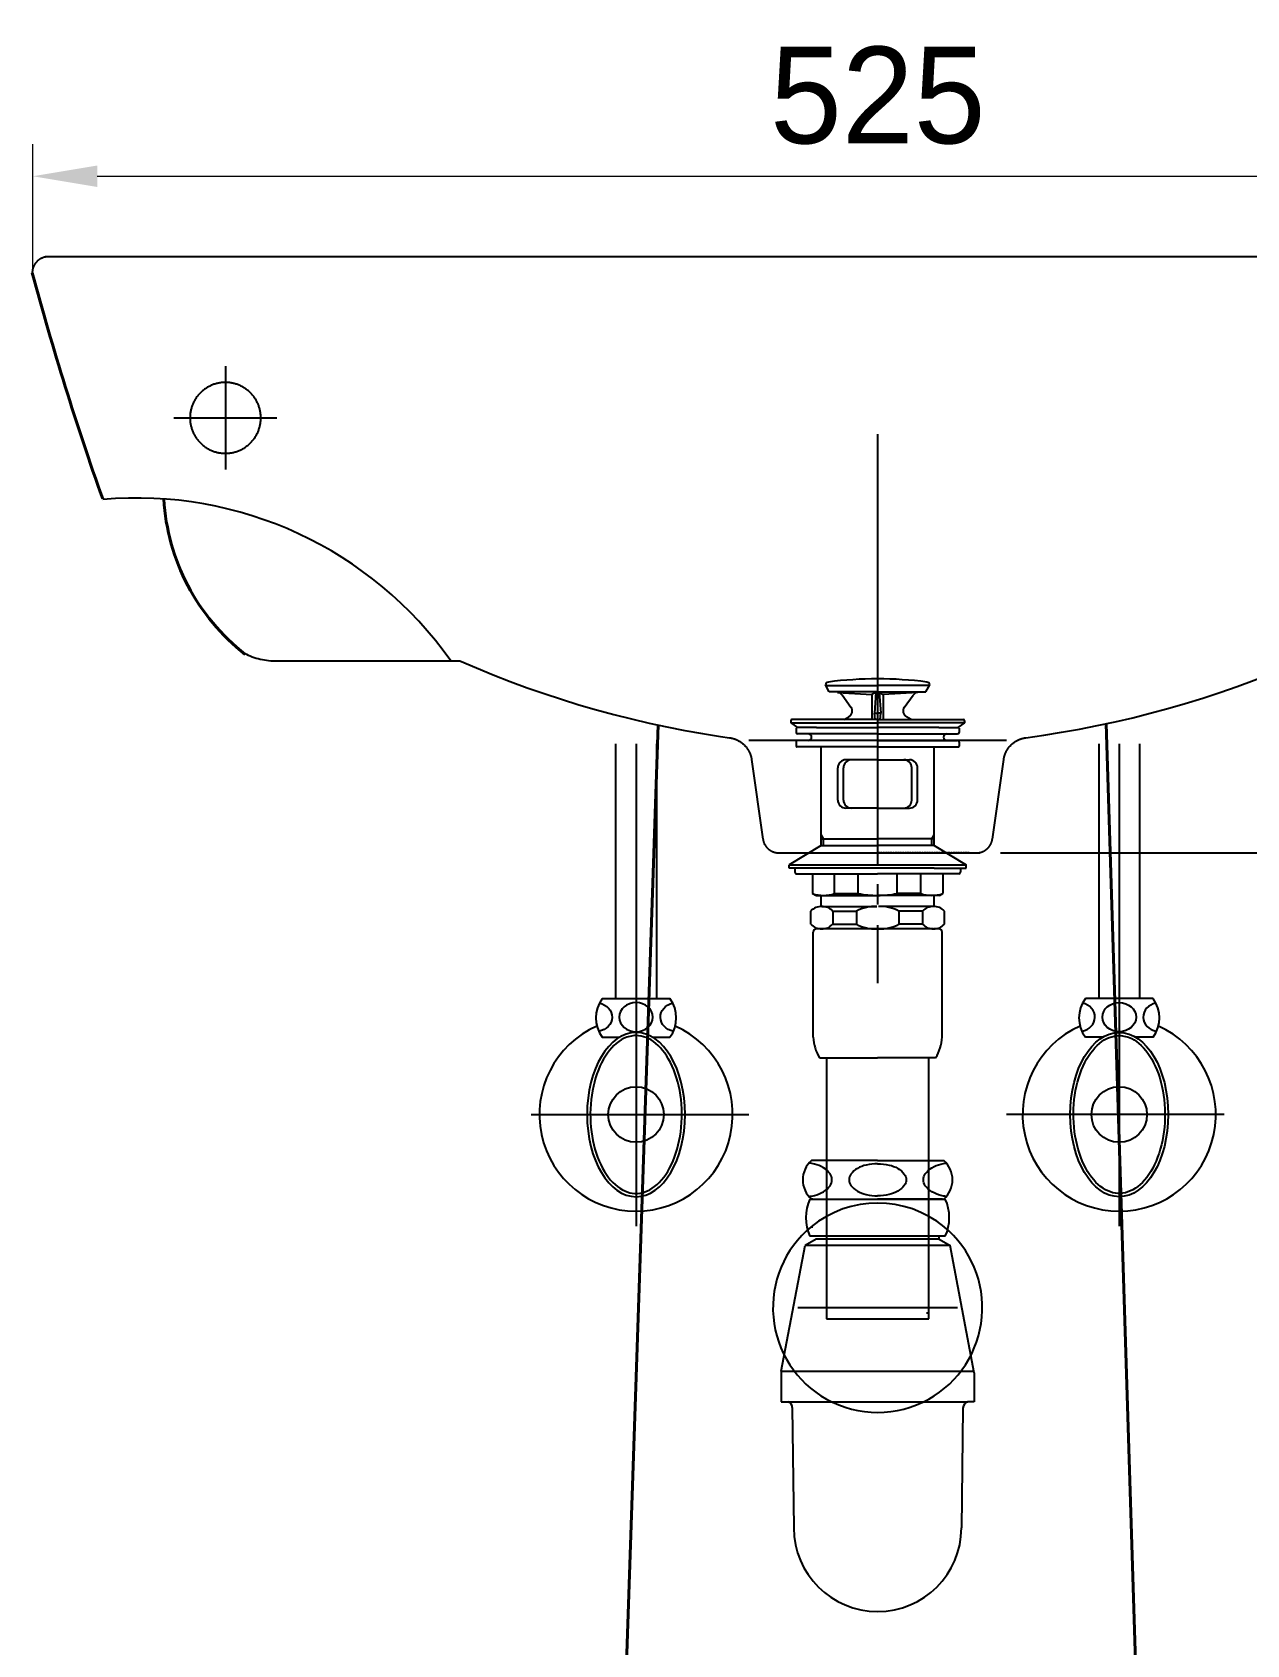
# Model space of a CAD drawing. Extents: x 66329 to 68754, y 58068 to 61499.
# Drawn here: x 66876 to 67253, y 59348 to 59848 of the extents above; entities that cross this region are included whole.
import ezdxf
from ezdxf.lldxf.tags import DXFTag

# ---------------------------------------------------------------- set-up
doc = ezdxf.new("R2010")
doc.units = 0
doc.header["$MEASUREMENT"] = 0
for name, pattern in [('CENTER', [50.8, 31.75, -6.35, 6.35, -6.35]), ('DASHED', [0.75, 0.5, -0.25]), ('DASHED2', [0.375, 0.25, -0.125]), ('HIDDEN', [9.525, 6.35, -3.175])]:
    doc.linetypes.add(name, pattern=pattern)
doc.layers.get('0').update_dxf_attribs({"linetype": 'CONTINUOUS'})
doc.layers.get('Defpoints').update_dxf_attribs({"linetype": 'CONTINUOUS'})
for name, color, linetype in [('001', 7, 'CONTINUOUS'), ('002', 7, 'CONTINUOUS'), ('3', 3, 'CONTINUOUS'), ('4', 3, 'CONTINUOUS'), ('6', 6, 'CONTINUOUS'), ('7', 7, 'CONTINUOUS'), ('CENTER', 1, 'CONTINUOUS'), ('Dim', 4, 'CONTINUOUS'), ('POINT', 3, 'CONTINUOUS'), ('YA', 7, 'CONTINUOUS')]:
    doc.layers.add(name, color=color, linetype=linetype)
doc.layers.add('AM_3', color=6, linetype='AM_ISO02W050', lineweight=20)
doc.layers.add('OUTLINE', color=11, linetype='CONTINUOUS', lineweight=40)
doc.styles.add('ARIAL', font='arial.ttf')
doc.styles.add('h', font='', dxfattribs={"height": 30})
doc.styles.get("Standard").update_dxf_attribs({"font": 'txt.shx', "bigfont": 'ghs.shx'})
doc.styles.get('h').set_extended_font_data('Haansoft Batang')
tags = doc.linetypes.add('AM_ISO02W050', pattern=[7.5, 6, -1.5]).pattern_tags.tags
tags[6:7] = [DXFTag(74, 4), DXFTag(75, 0), DXFTag(340, '0'), DXFTag(46, 1.0), DXFTag(50, 0.0), DXFTag(44, 0.0), DXFTag(45, 0.0)]
tags[4:5] = [DXFTag(74, 4), DXFTag(75, 0), DXFTag(340, '0'), DXFTag(46, 1.0), DXFTag(50, 0.0), DXFTag(44, 0.0), DXFTag(45, 0.0)]
doc.dimstyles.new('____ ______ 01', dxfattribs={"dimtxt": 35, "dimasz": 17, "dimexe": 10, "dimexo": 5, "dimgap": 0.09, "dimtad": 0, "dimtih": 1, "dimtoh": 1, "dimdec": 0, "dimzin": 0, "dimdsep": 46, "dimtxsty": 'ARIAL', "dimcen": 0.09, "dimadec": 0, "dimazin": 0, "dimtfac": 1, "dimtdec": 4, "dimtofl": 0, "dimtmove": 0, "dimatfit": 3, "dimfxl": 0, "dimtolj": 1, "dimtzin": 0, "dimarcsym": 0})
doc.dimstyles.new('AM_ISO$0', dxfattribs={"dimtxt": 3, "dimasz": 20, "dimexe": 10, "dimexo": 0.5, "dimgap": 10, "dimtad": 1, "dimdec": 0, "dimdsep": 46, "dimtxsty": 'h', "dimcen": -5, "dimclrd": 256, "dimclre": 256, "dimclrt": 256, "dimadec": 0, "dimazin": 2, "dimtp": 0.1, "dimtm": 0.1, "dimtfac": 0.71, "dimtdec": 0, "dimtmove": 0, "dimatfit": 3, "dimfxl": 0, "dimlwd": -1, "dimlwe": -1, "dimarcsym": 0})

# ---------------------------------------------------------------- blocks, each defined once
blk = doc.blocks.new('*D18')
at = {"layer": 'Defpoints', "color": 0}
for p in [(67446.08, 59778.41), (67456.63, 59778.41), (67169.45, 59593.42)]:
    blk.add_point(p, dxfattribs=at)
at = {"layer": 'Dim', "color": 0, "lineweight": -2}
for p, q in [((67456.08, 59778.41), (67466.63, 59778.41)), ((67456.63, 59761.41), (67456.63, 59713.41)), ((67456.63, 59610.42), (67456.63, 59658.41)), ((67179.45, 59593.42), (67466.63, 59593.42))]:
    blk.add_line(p, q, dxfattribs=at)
at = {"layer": 'Dim', "color": 0}
for points in [[(67453.8, 59761.41), (67459.46, 59761.41), (67456.63, 59778.41)], [(67453.8, 59610.42), (67459.46, 59610.42), (67456.63, 59593.42)]]:
    blk.add_solid(points, dxfattribs=at)
at = {"layer": 'Dim', "color": 0, "insert": (67456.63, 59685.91), "char_height": 35, "attachment_point": 5}
blk.add_mtext('\\A1;185', dxfattribs=at)
blk = doc.blocks.new('*D21')
at = {"layer": 'AM_3', "color": 0, "linetype": 'ByBlock'}
for p, q in [((66875.88, 59773.16), (66875.88, 59813.39)), ((67400.51, 59774.06), (67400.51, 59813.39)), ((66895.88, 59803.39), (67380.51, 59803.39))]:
    blk.add_line(p, q, dxfattribs=at)
at = {"layer": 'AM_3', "color": 0}
for points in [[(66895.88, 59806.73), (66895.88, 59800.06), (66875.88, 59803.39)], [(67380.51, 59806.73), (67380.51, 59800.06), (67400.51, 59803.39)]]:
    blk.add_solid(points, dxfattribs=at)
at = {"layer": 'Defpoints', "color": 0}
for p in [(67400.51, 59803.39), (66875.88, 59772.66), (67400.51, 59773.56)]:
    blk.add_point(p, dxfattribs=at)
at = {"layer": 'AM_3', "color": 0, "insert": (67138.2, 59828.39), "char_height": 30, "attachment_point": 5, "style": 'h'}
blk.add_mtext('525', dxfattribs=at)

msp = doc.modelspace()

# ---------------------------------------------------------------- linework, layer by layer
at = {"color": 3}
for p, q in [((67117.15, 59485.96, 9.25), (67138.15, 59485.96, 9.25)), ((67138.15, 59485.96, 9.25), (67159.15, 59485.96, 9.25)), ((67159.15, 59474.46, 9.25), (67117.15, 59474.46, 9.25)), ((67157.25, 59473.56, 9.25), (67157.25, 59474.46, 9.25)), ((67108.25, 59432.56, 9.25), (67115.65, 59471.56, 9.25)), ((67119.05, 59473.56, 9.25), (67115.65, 59471.56, 9.25)), ((67160.65, 59471.56, 9.25), (67115.65, 59471.56, 9.25)), ((67157.25, 59473.56, 9.25), (67119.05, 59473.56, 9.25)), ((67157.25, 59473.56, 9.25), (67160.65, 59471.56, 9.25)), ((67168.15, 59432.06, 9.25), (67160.65, 59471.56, 9.25)), ((67108.15, 59432.56, 9.25), (67108.15, 59423.06, 9.25)), ((67108.15, 59432.56, 9.25), (67168.06, 59432.56, 9.25)), ((67168.15, 59432.06, 9.25), (67168.15, 59423.06, 9.25)), ((67108.15, 59423.06, 9.25), (67110.53, 59423.06, 9.25)), ((67110.53, 59423.06, 9.25), (67166.15, 59423.06, 9.25)), ((67111.65, 59421.26, 9.25), (67112.15, 59383.96, 9.25)), ((67164.65, 59421.12, 9.25), (67164.15, 59383.96, 9.25)), ((67168.15, 59423.06, 9.25), (67166.15, 59423.06, 9.25))]:
    msp.add_line(p, q, dxfattribs=at)
for centre, radius, start, end in [((67129.75, 59480.21, 9.25), 13.85, 155.4705, 204.5295), ((67146.55, 59480.21, 9.25), 13.85, 335.4705, 24.5295), ((67109.65, 59421.26, 9.25), 2, 0, 64.1581), ((67166.65, 59421.12, 9.25), 2, 104.4775, 180), ((67138.15, 59383.96, 9.25), 26, 180, 0)]:
    msp.add_arc(centre, radius, start, end, dxfattribs=at)
at = {"layer": '001', "color": 7}
for points in [[(66880.68, 59778.41), (66880.57, 59778.41), (66880.46, 59778.4), (66880.34, 59778.4), (66880.23, 59778.39), (66880.12, 59778.37), (66880, 59778.36), (66879.89, 59778.34), (66879.77, 59778.32), (66879.65, 59778.3), (66879.54, 59778.27), (66879.42, 59778.25), (66879.3, 59778.21), (66879.19, 59778.18), (66879.07, 59778.14), (66878.96, 59778.1), (66878.84, 59778.06), (66878.73, 59778.01), (66878.61, 59777.96), (66878.5, 59777.91), (66878.39, 59777.85), (66878.27, 59777.79), (66878.16, 59777.73), (66878.05, 59777.66), (66877.95, 59777.59), (66877.84, 59777.52), (66877.74, 59777.45), (66877.63, 59777.37), (66877.53, 59777.29), (66877.43, 59777.21), (66877.33, 59777.12), (66877.24, 59777.04), (66877.15, 59776.95), (66877.06, 59776.85), (66876.97, 59776.76), (66876.88, 59776.66), (66876.8, 59776.56), (66876.72, 59776.46), (66876.64, 59776.36), (66876.57, 59776.26), (66876.5, 59776.15), (66876.43, 59776.04), (66876.36, 59775.93), (66876.3, 59775.82), (66876.24, 59775.71), (66876.18, 59775.6), (66876.13, 59775.48), (66876.08, 59775.37), (66876.03, 59775.26), (66875.99, 59775.14), (66875.95, 59775.02), (66875.91, 59774.91), (66875.87, 59774.79), (66875.84, 59774.68), (66875.81, 59774.56), (66875.79, 59774.44), (66875.76, 59774.33), (66875.74, 59774.21), (66875.73, 59774.1), (66875.71, 59773.98), (66875.7, 59773.87), (66875.69, 59773.75), (66875.68, 59773.64), (66875.68, 59773.53), (66875.68, 59773.42)], [(67396.65, 59778.41), (66879.65, 59778.41)], [(66941.04, 59655.68), (66941.61, 59655.36), (66942.19, 59655.07), (66942.77, 59654.79), (66943.37, 59654.53), (66943.98, 59654.29), (66944.6, 59654.07), (66945.23, 59653.87), (66945.86, 59653.69), (66946.49, 59653.53), (66947.14, 59653.39), (66947.78, 59653.27), (66948.43, 59653.18), (66949.08, 59653.11), (66949.73, 59653.05), (66950.38, 59653.02), (66951.02, 59653.01)], [(66951.02, 59653.01), (67008.43, 59653.01)], [(67008.43, 59653.01), (67013.6, 59650.79), (67018.8, 59648.67), (67024.05, 59646.63), (67029.34, 59644.68), (67034.66, 59642.83), (67040.02, 59641.07), (67045.41, 59639.4), (67050.83, 59637.83), (67056.28, 59636.36), (67061.75, 59634.98), (67067.24, 59633.69), (67072.75, 59632.51), (67078.28, 59631.42), (67083.82, 59630.43), (67089.38, 59629.54), (67092.16, 59629.15)], [(67184.15, 59629.15), (67189.71, 59629.94), (67195.27, 59630.83), (67200.81, 59631.82), (67206.34, 59632.9), (67211.85, 59634.09), (67217.34, 59635.37), (67222.81, 59636.75), (67228.26, 59638.23), (67233.68, 59639.8), (67239.07, 59641.46), (67244.43, 59643.23), (67249.75, 59645.08), (67255.04, 59647.03), (67260.28, 59649.06), (67265.49, 59651.19), (67270.65, 59653.41)], [(67092.16, 59629.15), (67092.31, 59629.13), (67092.46, 59629.1), (67092.61, 59629.08), (67092.76, 59629.04), (67092.91, 59629.01), (67093.06, 59628.97), (67093.21, 59628.93), (67093.36, 59628.89), (67093.52, 59628.84), (67093.67, 59628.8), (67093.82, 59628.74), (67093.97, 59628.69), (67094.12, 59628.63), (67094.27, 59628.56), (67094.42, 59628.5), (67094.56, 59628.43), (67094.71, 59628.36), (67094.86, 59628.28), (67095, 59628.2), (67095.14, 59628.12), (67095.29, 59628.04), (67095.43, 59627.95), (67095.57, 59627.86), (67095.7, 59627.76), (67095.84, 59627.66), (67095.97, 59627.56), (67096.1, 59627.46), (67096.23, 59627.35), (67096.36, 59627.24), (67096.49, 59627.13), (67096.61, 59627.02), (67096.73, 59626.9), (67096.85, 59626.78), (67096.96, 59626.66), (67097.08, 59626.54), (67097.19, 59626.41), (67097.29, 59626.28), (67097.4, 59626.15), (67097.5, 59626.02), (67097.6, 59625.88), (67097.69, 59625.75), (67097.79, 59625.61), (67097.88, 59625.47), (67097.96, 59625.33), (67098.05, 59625.19), (67098.13, 59625.04), (67098.2, 59624.9), (67098.28, 59624.75), (67098.35, 59624.6), (67098.42, 59624.46), (67098.48, 59624.31), (67098.54, 59624.16), (67098.6, 59624.01), (67098.65, 59623.86), (67098.7, 59623.71), (67098.75, 59623.56), (67098.8, 59623.4), (67098.84, 59623.25), (67098.87, 59623.1), (67098.91, 59622.95), (67098.94, 59622.8), (67098.97, 59622.65), (67099, 59622.5), (67099.02, 59622.35)], [(67177.29, 59622.35), (67177.31, 59622.5), (67177.34, 59622.65), (67177.37, 59622.8), (67177.4, 59622.95), (67177.43, 59623.1), (67177.47, 59623.25), (67177.51, 59623.4), (67177.56, 59623.56), (67177.6, 59623.71), (67177.66, 59623.86), (67177.71, 59624.01), (67177.77, 59624.16), (67177.83, 59624.31), (67177.89, 59624.46), (67177.96, 59624.6), (67178.03, 59624.75), (67178.1, 59624.9), (67178.18, 59625.04), (67178.26, 59625.19), (67178.34, 59625.33), (67178.43, 59625.47), (67178.52, 59625.61), (67178.61, 59625.75), (67178.71, 59625.88), (67178.81, 59626.02), (67178.91, 59626.15), (67179.01, 59626.28), (67179.12, 59626.41), (67179.23, 59626.54), (67179.34, 59626.66), (67179.46, 59626.78), (67179.58, 59626.9), (67179.7, 59627.02), (67179.82, 59627.13), (67179.95, 59627.24), (67180.07, 59627.35), (67180.2, 59627.46), (67180.34, 59627.56), (67180.47, 59627.66), (67180.6, 59627.76), (67180.74, 59627.86), (67180.88, 59627.95), (67181.02, 59628.04), (67181.16, 59628.12), (67181.31, 59628.2), (67181.45, 59628.28), (67181.6, 59628.36), (67181.74, 59628.43), (67181.89, 59628.5), (67182.04, 59628.56), (67182.19, 59628.63), (67182.34, 59628.69), (67182.49, 59628.74), (67182.64, 59628.8), (67182.79, 59628.84), (67182.94, 59628.89), (67183.09, 59628.93), (67183.25, 59628.97), (67183.4, 59629.01), (67183.55, 59629.04), (67183.7, 59629.08), (67183.85, 59629.1), (67184, 59629.13), (67184.15, 59629.15)], [(67099.02, 59622.35), (67102.54, 59597.7)], [(67173.77, 59597.7), (67177.29, 59622.35)], [(67102.54, 59597.7), (67102.56, 59597.6), (67102.57, 59597.5), (67102.59, 59597.39), (67102.62, 59597.29), (67102.64, 59597.19), (67102.67, 59597.08), (67102.7, 59596.98), (67102.73, 59596.88), (67102.76, 59596.78), (67102.8, 59596.67), (67102.84, 59596.57), (67102.88, 59596.47), (67102.93, 59596.37), (67102.97, 59596.27), (67103.02, 59596.16), (67103.07, 59596.06), (67103.13, 59595.97), (67103.18, 59595.87), (67103.24, 59595.77), (67103.3, 59595.67), (67103.37, 59595.58), (67103.43, 59595.48), (67103.5, 59595.39), (67103.57, 59595.3), (67103.64, 59595.21), (67103.72, 59595.12), (67103.8, 59595.04), (67103.88, 59594.95), (67103.96, 59594.87), (67104.04, 59594.79), (67104.13, 59594.71), (67104.21, 59594.63), (67104.3, 59594.55), (67104.39, 59594.48), (67104.49, 59594.41), (67104.58, 59594.34), (67104.68, 59594.27), (67104.77, 59594.21), (67104.87, 59594.15), (67104.97, 59594.09), (67105.07, 59594.03), (67105.17, 59593.98), (67105.27, 59593.92), (67105.38, 59593.87), (67105.48, 59593.83), (67105.59, 59593.78), (67105.69, 59593.74), (67105.8, 59593.7), (67105.9, 59593.66), (67106.01, 59593.63), (67106.12, 59593.6), (67106.22, 59593.57), (67106.33, 59593.54), (67106.44, 59593.52), (67106.54, 59593.5), (67106.65, 59593.48), (67106.76, 59593.46), (67106.86, 59593.45), (67106.97, 59593.43), (67107.08, 59593.42), (67107.18, 59593.42), (67107.28, 59593.41), (67107.39, 59593.41), (67107.49, 59593.41)], [(67168.82, 59593.41), (67168.92, 59593.41), (67169.02, 59593.41), (67169.13, 59593.42), (67169.23, 59593.42), (67169.34, 59593.43), (67169.44, 59593.45), (67169.55, 59593.46), (67169.66, 59593.48), (67169.76, 59593.5), (67169.87, 59593.52), (67169.98, 59593.54), (67170.08, 59593.57), (67170.19, 59593.6), (67170.3, 59593.63), (67170.4, 59593.66), (67170.51, 59593.7), (67170.62, 59593.74), (67170.72, 59593.78), (67170.83, 59593.83), (67170.93, 59593.87), (67171.03, 59593.92), (67171.14, 59593.98), (67171.24, 59594.03), (67171.34, 59594.09), (67171.44, 59594.15), (67171.54, 59594.21), (67171.63, 59594.27), (67171.73, 59594.34), (67171.82, 59594.41), (67171.91, 59594.48), (67172, 59594.55), (67172.09, 59594.63), (67172.18, 59594.71), (67172.27, 59594.79), (67172.35, 59594.87), (67172.43, 59594.95), (67172.51, 59595.04), (67172.59, 59595.12), (67172.66, 59595.21), (67172.74, 59595.3), (67172.81, 59595.39), (67172.87, 59595.48), (67172.94, 59595.58), (67173, 59595.67), (67173.07, 59595.77), (67173.12, 59595.87), (67173.18, 59595.97), (67173.24, 59596.06), (67173.29, 59596.16), (67173.34, 59596.27), (67173.38, 59596.37), (67173.43, 59596.47), (67173.47, 59596.57), (67173.51, 59596.67), (67173.54, 59596.78), (67173.58, 59596.88), (67173.61, 59596.98), (67173.64, 59597.08), (67173.67, 59597.19), (67173.69, 59597.29), (67173.71, 59597.39), (67173.73, 59597.5), (67173.75, 59597.6), (67173.77, 59597.7)], [(67107.49, 59593.41), (67168.82, 59593.41)]]:
    msp.add_lwpolyline(points, dxfattribs=at)
at = {"layer": '002', "color": 7}
for points in [[(67098.15, 59628.41), (67178.15, 59628.41)], [(67111.15, 59593.41), (67165.15, 59593.41)]]:
    msp.add_lwpolyline(points, dxfattribs=at)
at = {"layer": '3', "color": 3}
for p, q in [((67123.15, 59643.41, 9.25), (67121.92, 59645.54, 9.25)), ((67122.04, 59645.34, 9.25), (67138.15, 59645.34, 9.25)), ((67154.27, 59645.34, 9.25), (67138.15, 59645.34, 9.25)), ((67153.15, 59643.41, 9.25), (67154.39, 59645.54, 9.25)), ((67138.15, 59643.41, 9.25), (67123.15, 59643.41, 9.25)), ((67125.67, 59643.22, 9.25), (67136.4, 59642.52, 9.25)), ((67129.88, 59638.53, 9.25), (67127.16, 59642.38, 9.25)), ((67138.15, 59643.41, 9.25), (67136.4, 59642.52, 9.25)), ((67136.4, 59642.52, 9.25), (67136.4, 59634.81, 9.25)), ((67137.64, 59643.15, 9.25), (67137.2, 59636.74, 9.25)), ((67138.15, 59643.41, 9.25), (67139.9, 59642.52, 9.25)), ((67138.15, 59643.41, 9.25), (67153.15, 59643.41, 9.25)), ((67138.67, 59643.15, 9.25), (67139.1, 59636.74, 9.25)), ((67150.64, 59643.22, 9.25), (67139.9, 59642.52, 9.25)), ((67139.9, 59642.52, 9.25), (67139.9, 59634.81, 9.25)), ((67146.43, 59638.53, 9.25), (67149.15, 59642.38, 9.25)), ((67111.15, 59634.41, 9.25), (67111.15, 59633.81, 9.25)), ((67120.85, 59634.81, 9.25), (67111.55, 59634.81, 9.25)), ((67138.15, 59634.81, 9.25), (67120.85, 59634.81, 9.25)), ((67127.8, 59634.81, 9.25), (67129.25, 59635.64, 9.25)), ((67137.41, 59634.81, 9.25), (67137.2, 59636.76, 9.25)), ((67137.2, 59636.76, 9.25), (67138.15, 59636.76, 9.25)), ((67139.1, 59636.76, 9.25), (67138.15, 59636.76, 9.25)), ((67138.15, 59634.81, 9.25), (67155.45, 59634.81, 9.25)), ((67138.9, 59634.81, 9.25), (67139.1, 59636.76, 9.25)), ((67148.51, 59634.81, 9.25), (67147.06, 59635.64, 9.25)), ((67155.45, 59634.81, 9.25), (67164.75, 59634.81, 9.25)), ((67165.15, 59634.41, 9.25), (67165.15, 59633.81, 9.25)), ((67111.15, 59633.81, 9.25), (67113.3, 59632.31, 9.25)), ((67111.15, 59633.81, 9.25), (67138.15, 59633.81, 9.25)), ((67112.85, 59632.11, 9.25), (67112.85, 59630.81, 9.25)), ((67119.15, 59632.31, 9.25), (67113.05, 59632.31, 9.25)), ((67138.15, 59630.31, 9.25), (67113.35, 59630.31, 9.25)), ((67119.15, 59632.31, 9.25), (67138.15, 59632.31, 9.25)), ((67165.15, 59633.81, 9.25), (67138.15, 59633.81, 9.25)), ((67157.15, 59632.31, 9.25), (67138.15, 59632.31, 9.25)), ((67138.15, 59630.31, 9.25), (67162.96, 59630.31, 9.25)), ((67157.15, 59632.31, 9.25), (67163.26, 59632.31, 9.25)), ((67165.15, 59633.81, 9.25), (67163.01, 59632.31, 9.25)), ((67163.46, 59632.11, 9.25), (67163.46, 59630.81, 9.25)), ((67112.85, 59627.81, 9.25), (67112.85, 59626.51, 9.25)), ((67138.15, 59626.31, 9.25), (67113.05, 59626.31, 9.25)), ((67138.15, 59628.31, 9.25), (67113.35, 59628.31, 9.25)), ((67120.65, 59595.71, 9.25), (67120.65, 59626.31, 9.25)), ((67138.15, 59628.31, 9.25), (67162.96, 59628.31, 9.25)), ((67138.15, 59626.31, 9.25), (67163.26, 59626.31, 9.25)), ((67155.65, 59595.71, 9.25), (67155.65, 59626.31, 9.25)), ((67163.46, 59627.81, 9.25), (67163.46, 59626.51, 9.25)), ((67125.78, 59609.81, 9.25), (67125.78, 59619.81, 9.25)), ((67127.55, 59609.81, 9.25), (67127.55, 59619.81, 9.25)), ((67138.15, 59622.31, 9.25), (67128.28, 59622.31, 9.25)), ((67138.15, 59622.31, 9.25), (67148.03, 59622.31, 9.25)), ((67148.76, 59609.81, 9.25), (67148.76, 59619.81, 9.25)), ((67150.53, 59609.81, 9.25), (67150.53, 59619.81, 9.25)), ((67138.15, 59607.31, 9.25), (67128.28, 59607.31, 9.25)), ((67138.15, 59607.31, 9.25), (67148.03, 59607.31, 9.25)), ((67120.65, 59595.71, 9.25), (67110.65, 59589.71, 9.25)), ((67121.35, 59597.81, 9.25), (67120.65, 59599.02, 9.25)), ((67120.65, 59597.81, 9.25), (67138.15, 59597.81, 9.25)), ((67120.65, 59595.71, 9.25), (67138.15, 59595.71, 9.25)), ((67121.35, 59595.71, 9.25), (67121.35, 59597.81, 9.25)), ((67155.65, 59597.81, 9.25), (67138.15, 59597.81, 9.25)), ((67155.65, 59595.71, 9.25), (67138.15, 59595.71, 9.25)), ((67154.95, 59597.81, 9.25), (67155.65, 59599.02, 9.25)), ((67154.95, 59595.71, 9.25), (67154.95, 59597.81, 9.25)), ((67155.65, 59595.71, 9.25), (67165.65, 59589.71, 9.25)), ((67110.65, 59589.71, 9.25), (67165.65, 59589.71, 9.25)), ((67110.65, 59588.71, 9.25), (67110.65, 59589.71, 9.25)), ((67165.65, 59588.71, 9.25), (67165.65, 59589.71, 9.25)), ((67120.65, 59588.71, 9.25), (67110.65, 59588.71, 9.25)), ((67112.46, 59588.71, 9.25), (67112.46, 59587.41, 9.25)), ((67112.96, 59586.91, 9.25), (67117.96, 59586.91, 9.25)), ((67117.96, 59586.91, 9.25), (67138.15, 59586.91, 9.25)), ((67117.96, 59586.91, 9.25), (67117.96, 59580.79, 9.25)), ((67155.65, 59588.71, 9.25), (67120.65, 59588.71, 9.25)), ((67124.74, 59580.79, 9.25), (67124.74, 59586.91, 9.25)), ((67132.14, 59580.79, 9.25), (67132.14, 59586.91, 9.25)), ((67158.35, 59586.91, 9.25), (67138.15, 59586.91, 9.25)), ((67144.17, 59580.79, 9.25), (67144.17, 59586.91, 9.25)), ((67151.57, 59580.79, 9.25), (67151.57, 59586.91, 9.25)), ((67155.65, 59588.71, 9.25), (67165.65, 59588.71, 9.25)), ((67158.35, 59586.91, 9.25), (67158.35, 59580.79, 9.25)), ((67163.35, 59586.91, 9.25), (67158.35, 59586.91, 9.25)), ((67163.85, 59588.71, 9.25), (67163.85, 59587.41, 9.25)), ((67118.96, 59580.21, 9.25), (67117.96, 59580.79, 9.25)), ((67118.96, 59580.21, 9.25), (67120.36, 59580.21, 9.25)), ((67120.36, 59580.21, 9.25), (67138.15, 59580.21, 9.25)), ((67120.65, 59576.8, 9.25), (67120.65, 59580.21, 9.25)), ((67124.74, 59580.79, 9.25), (67132.14, 59580.79, 9.25)), ((67155.95, 59580.21, 9.25), (67138.15, 59580.21, 9.25)), ((67151.57, 59580.79, 9.25), (67144.17, 59580.79, 9.25)), ((67155.65, 59576.8, 9.25), (67155.65, 59580.21, 9.25)), ((67157.35, 59580.21, 9.25), (67155.95, 59580.21, 9.25)), ((67157.35, 59580.21, 9.25), (67158.35, 59580.79, 9.25)), ((67117.41, 59571.25, 9.25), (67117.41, 59575.36, 9.25)), ((67120.8, 59576.81, 9.25), (67137.91, 59576.81, 9.25)), ((67124.19, 59575.36, 9.25), (67131.59, 59575.36, 9.25)), ((67124.19, 59575.36, 9.25), (67124.19, 59571.25, 9.25)), ((67131.59, 59575.36, 9.25), (67131.59, 59571.25, 9.25)), ((67155.51, 59576.81, 9.25), (67138.4, 59576.81, 9.25)), ((67144.72, 59575.36, 9.25), (67144.72, 59571.25, 9.25)), ((67152.12, 59575.36, 9.25), (67144.72, 59575.36, 9.25)), ((67152.12, 59575.36, 9.25), (67152.12, 59571.25, 9.25)), ((67158.9, 59571.25, 9.25), (67158.9, 59575.36, 9.25)), ((67138.15, 59569.81, 9.25), (67119.15, 59569.81, 9.25)), ((67124.19, 59571.25, 9.25), (67131.59, 59571.25, 9.25)), ((67155.51, 59569.81, 9.25), (67138.15, 59569.81, 9.25)), ((67152.12, 59571.25, 9.25), (67144.72, 59571.25, 9.25)), ((67154.95, 59569.81, 9.25), (67155.51, 59569.81, 9.25)), ((67155.51, 59569.81, 9.25), (67155.91, 59569.81, 9.25)), ((67157.15, 59569.81, 9.25), (67155.65, 59569.81, 9.25)), ((67118.15, 59536.2, 9.25), (67118.15, 59568.81, 9.25)), ((67158.15, 59563.44, 9.25), (67158.15, 59568.81, 9.25)), ((67158.15, 59536.2, 9.25), (67158.15, 59568.81, 9.25)), ((67120.15, 59529.81, 9.25), (67138.15, 59529.81, 9.25)), ((67122.28, 59529.81, 9.25), (67122.28, 59448.81, 9.25)), ((67156.15, 59529.81, 9.25), (67138.15, 59529.81, 9.25)), ((67154.03, 59448.81, 9.25), (67154.03, 59529.81, 9.25)), ((67154.03, 59450.59, 9.25), (67153.33, 59450.59, 9.25)), ((67122.28, 59448.81, 9.25), (67154.03, 59448.81, 9.25))]:
    msp.add_line(p, q, dxfattribs=at)
at = {"layer": '3', "color": 7, "linetype": 'HIDDEN', "ltscale": 2}
msp.add_line((67138.15, 59593.4), (67393.15, 59593.4), dxfattribs=at)
at = {"layer": '3', "color": 3}
for centre, radius, start, end in [((67123, 59645.34, 9.25), 1.1, 97.3204, 169.4262), ((67138.15, 59527.41, 9.25), 120, 90, 97.3204), ((67138.15, 59527.41, 9.25), 120, 82.6796, 90), ((67153.3, 59645.34, 9.25), 1.1, 10.5738, 82.6796), ((67125.53, 59641.23, 9.25), 2, 35.2023, 86.2618), ((67150.78, 59641.23, 9.25), 2, 93.7382, 144.7977), ((67111.55, 59634.41, 9.25), 0.4, 90, 180), ((67128.25, 59637.38, 9.25), 2, 300, 35.2023), ((67148.06, 59637.38, 9.25), 2, 144.7977, 240), ((67164.75, 59634.41, 9.25), 0.4, 0, 90), ((67113.05, 59632.11, 9.25), 0.2, 90, 180), ((67113.35, 59630.81, 9.25), 0.5, 180, 270), ((67116.65, 59629.31, 9.25), 1, 270, 90), ((67159.65, 59629.31, 9.25), 1, 90, 270), ((67162.96, 59630.81, 9.25), 0.5, 270, 0), ((67163.26, 59632.11, 9.25), 0.2, 0, 90), ((67113.35, 59627.81, 9.25), 0.5, 90, 180), ((67113.05, 59626.51, 9.25), 0.2, 180, 270), ((67162.96, 59627.81, 9.25), 0.5, 0, 90), ((67163.26, 59626.51, 9.25), 0.2, 270, 0), ((67128.28, 59619.81, 9.25), 2.5, 90, 180), ((67130.05, 59619.81, 9.25), 2.5, 90, 180), ((67146.26, 59619.81, 9.25), 2.5, 0, 90), ((67148.03, 59619.81, 9.25), 2.5, 0, 90), ((67128.28, 59609.81, 9.25), 2.5, 180, 270), ((67130.05, 59609.81, 9.25), 2.5, 180, 270), ((67146.26, 59609.81, 9.25), 2.5, 270, 0), ((67148.03, 59609.81, 9.25), 2.5, 270, 0), ((67112.96, 59587.41, 9.25), 0.5, 180, 270), ((67163.35, 59587.41, 9.25), 0.5, 270, 0), ((67121.35, 59590.39, 9.25), 10.18, 250.5679, 289.4321), ((67137.96, 59609.67, 9.25), 29.46, 258.5956, 270.3737), ((67138.35, 59609.67, 9.25), 29.46, 269.6263, 281.4044), ((67154.96, 59590.39, 9.25), 10.18, 250.5679, 289.4321), ((67120.8, 59572.1, 9.25), 4.7, 43.9409, 136.0591), ((67137.69, 59563.2, 9.25), 13.61, 89.0643, 116.6472), ((67138.62, 59563.2, 9.25), 13.61, 63.3528, 90.9357), ((67155.51, 59572.1, 9.25), 4.7, 43.9409, 136.0591), ((67120.8, 59574.52, 9.25), 4.7, 223.9409, 316.0591), ((67119.15, 59568.81, 9.25), 1, 90, 180), ((67137.69, 59583.41, 9.25), 13.61, 243.3528, 270.9357), ((67138.62, 59583.41, 9.25), 13.61, 269.0643, 296.6472), ((67155.51, 59574.52, 9.25), 4.7, 223.9409, 316.0591), ((67157.15, 59568.81, 9.25), 1, 0, 90), ((67131.14, 59536.75, 9.25), 13, 182.42, 212.3), ((67145.17, 59536.75, 9.25), 13, 327.7, 357.58)]:
    msp.add_arc(centre, radius, start, end, dxfattribs=at)
at = {"layer": '4', "color": 3}
for p, q in [((67121.9, 59497.96, 9.25), (67117.61, 59497.96, 9.25)), ((67138.15, 59497.96, 9.25), (67121.9, 59497.96, 9.25)), ((67138.15, 59497.96, 9.25), (67154.4, 59497.96, 9.25)), ((67154.4, 59497.96, 9.25), (67158.7, 59497.96, 9.25)), ((67118, 59485.96, 9.25), (67117.61, 59485.96, 9.25)), ((67118, 59485.96, 9.25), (67138.15, 59485.96, 9.25)), ((67158.3, 59485.96, 9.25), (67138.15, 59485.96, 9.25)), ((67158.3, 59485.96, 9.25), (67158.7, 59485.96, 9.25)), ((67118, 59477.25, 9.25), (67117.61, 59477.25, 9.25)), ((67162.93, 59452.21, 9.25), (67113.38, 59452.21, 9.25))]:
    msp.add_line(p, q, dxfattribs=at)
at = {"layer": '4', "color": 3, "elevation": 9.25}
for points in [[(67123.96, 59491.96, 0.155217), (67123.37, 59493.82, 0.106747), (67121.31, 59495.71, 0.073043), (67118.54, 59496.83, 0.028511), (67116.81, 59497.14, 0.059523)], [(67138.15, 59496.96, 0.057537), (67134.6, 59496.55, 0.071219), (67131.9, 59495.5, 0.106373), (67129.87, 59493.7, 0.159483)], [(67138.15, 59496.96, 0.057537), (67134.6, 59496.55, 0.071219), (67131.9, 59495.5, 0.106373), (67129.87, 59493.7, 0.159483)], [(67138.15, 59496.96, -0.057537), (67141.71, 59496.55, -0.071219), (67144.41, 59495.5, -0.106373), (67146.43, 59493.7, -0.159483)], [(67138.15, 59496.96, -0.057537), (67141.71, 59496.55, -0.071219), (67144.41, 59495.5, -0.106373), (67146.43, 59493.7, -0.159483)], [(67152.35, 59491.96, -0.155217), (67152.94, 59493.82, -0.106747), (67155, 59495.71, -0.073043), (67157.77, 59496.83, -0.028511), (67159.5, 59497.14, -0.059523)], [(67116.81, 59486.78, 0.028511), (67118.54, 59487.1, 0.073043), (67121.31, 59488.22, 0.106747), (67123.37, 59490.11, 0.155217), (67123.96, 59491.96, 0.155217)], [(67129.87, 59493.7, 0.32729), (67129.87, 59490.22, 0.106373), (67131.9, 59488.43, 0.071219), (67134.6, 59487.37, 0.057537), (67138.15, 59486.96, 0.057537)], [(67146.43, 59493.7, -0.32729), (67146.43, 59490.22, -0.106373), (67144.41, 59488.43, -0.071219), (67141.71, 59487.37, -0.057537), (67138.15, 59486.96, -0.057537)], [(67159.5, 59486.78, -0.028511), (67157.77, 59487.1, -0.073043), (67155, 59488.22, -0.106747), (67152.94, 59490.11, -0.155217), (67152.35, 59491.96, -0.155217)]]:
    msp.add_lwpolyline(points, format="xyb", dxfattribs=at)
at = {"layer": '4', "color": 3}
for centre, radius, start, end in [((67122.9, 59491.96, 9.25), 8, 131.4096, 228.5904), ((67153.4, 59491.96, 9.25), 8, 311.4096, 48.5904), ((67138.15, 59452.25, 9.25), 32.5, 50.5529, 129.4471), ((67138.15, 59452.25, 9.25), 32.5, 129.4471, 240.7605), ((67138.15, 59452.25, 9.25), 32.5, 299.2395, 50.5529), ((67138.15, 59452.25, 9.25), 32.5, 240.7605, 299.2395)]:
    msp.add_arc(centre, radius, start, end, dxfattribs=at)
at = {"layer": '6', "color": 3}
for p, q in [((67056.8, 59627.21, 9.25), (67056.8, 59548.21, 9.25)), ((67063.15, 59627.21, 9.25), (67063.15, 59477.55, 9.25)), ((67069.5, 59627.21, 9.25), (67069.5, 59548.21, 9.25)), ((67206.8, 59627.21, 9.25), (67206.8, 59548.21, 9.25)), ((67213.15, 59627.21, 9.25), (67213.15, 59477.55, 9.25)), ((67219.5, 59627.21, 9.25), (67219.5, 59548.21, 9.25)), ((67052.65, 59548.21, 9.25), (67056.8, 59548.21, 9.25)), ((67056.8, 59548.21, 9.25), (67073.65, 59548.21, 9.25)), ((67219.5, 59548.21, 9.25), (67202.65, 59548.21, 9.25)), ((67223.65, 59548.21, 9.25), (67219.5, 59548.21, 9.25)), ((67052.65, 59536.21, 9.25), (67058.01, 59536.21, 9.25)), ((67068.29, 59536.21, 9.25), (67073.65, 59536.21, 9.25)), ((67208.01, 59536.21, 9.25), (67202.65, 59536.21, 9.25)), ((67223.65, 59536.21, 9.25), (67218.29, 59536.21, 9.25)), ((67030.53, 59512.21, 9.25), (67098.12, 59512.21, 9.25)), ((67245.78, 59512.21, 9.25), (67178.18, 59512.21, 9.25))]:
    msp.add_line(p, q, dxfattribs=at)
for centre in [(67063.15, 59512.21, 9.25), (67213.15, 59512.21, 9.25)]:
    msp.add_circle(centre, 8.62, dxfattribs=at)
for centre, radius, start, end in [((67060.65, 59542.21, 9.25), 10, 143.1301, 216.8699), ((67065.65, 59542.21, 9.25), 10, 323.1301, 36.8699), ((67210.65, 59542.21, 9.25), 10, 143.1301, 216.8699), ((67215.65, 59542.21, 9.25), 10, 323.1301, 36.8699), ((67063.15, 59512.21, 9.25), 30, 113.9173, 66.0827), ((67213.15, 59512.21, 9.25), 30, 113.9173, 66.0827)]:
    msp.add_arc(centre, radius, start, end, dxfattribs=at)
at = {"layer": '6', "color": 3, "extrusion": (0, 0, -1)}
for centre, major_axis, start_param, end_param in [((67050.47, 59542.44, 9.25), (-5.23, 0), 1.824119, 4.49897), ((67075.93, 59542.44, 9.25), (5.23, 0), 1.800504, 4.443058)]:
    msp.add_ellipse(centre, major_axis=major_axis, ratio=0.866391, start_param=start_param, end_param=end_param, dxfattribs=at)
for centre, major_axis, ratio in [((67063.15, 59542.44, 9.25), (-5.23, 0), 0.866391), ((67063.15, 59512.21, 9.25), (0, 25.5), 0.596529)]:
    msp.add_ellipse(centre, major_axis=major_axis, ratio=ratio, dxfattribs=at)
at = {"layer": '6', "color": 3}
for centre, major_axis, start_param, end_param in [((67200.38, 59542.44, 9.25), (-5.23, 0), 1.800504, 4.443058), ((67225.84, 59542.44, 9.25), (5.23, 0), 1.824119, 4.49897)]:
    msp.add_ellipse(centre, major_axis=major_axis, ratio=0.866391, start_param=start_param, end_param=end_param, dxfattribs=at)
for centre, major_axis, ratio in [((67213.15, 59542.44, 9.25), (5.23, 0), 0.866391), ((67213.15, 59512.21, 9.25), (0, 25.5), 0.596529)]:
    msp.add_ellipse(centre, major_axis=major_axis, ratio=ratio, dxfattribs=at)
for points in [[(67063.15, 59536.71, 9.25), (67065.23, 59536.71, 9.25), (67067.33, 59535.9, 9.25), (67071.23, 59532.66, 9.25), (67073, 59530.22, 9.25), (67075.73, 59524.19, 9.25), (67076.68, 59520.61, 9.25), (67077.53, 59513.1, 9.25), (67077.43, 59509.17, 9.25), (67076.2, 59501.81, 9.25), (67075.07, 59498.39, 9.25), (67072.05, 59492.8, 9.25), (67070.18, 59490.64, 9.25), (67066.17, 59488, 9.25), (67064.07, 59487.5, 9.25), (67059.91, 59488.1, 9.25), (67057.83, 59489.22, 9.25), (67054.08, 59493.05, 9.25), (67052.43, 59495.76, 9.25), (67050.01, 59502.18, 9.25), (67049.25, 59505.89, 9.25), (67048.79, 59513.5, 9.25), (67049.09, 59517.4, 9.25), (67050.69, 59524.54, 9.25), (67051.99, 59527.78, 9.25), (67055.26, 59532.89, 9.25), (67057.23, 59534.75, 9.25), (67060.55, 59536.4, 9.25), (67061.85, 59536.71, 9.25), (67063.15, 59536.71, 9.25)], [(67213.15, 59536.71, 9.25), (67211.07, 59536.71, 9.25), (67208.97, 59535.9, 9.25), (67205.08, 59532.66, 9.25), (67203.31, 59530.22, 9.25), (67200.58, 59524.19, 9.25), (67199.63, 59520.61, 9.25), (67198.78, 59513.1, 9.25), (67198.88, 59509.17, 9.25), (67200.11, 59501.81, 9.25), (67201.24, 59498.39, 9.25), (67204.25, 59492.8, 9.25), (67206.13, 59490.64, 9.25), (67210.14, 59488, 9.25), (67212.24, 59487.5, 9.25), (67216.4, 59488.1, 9.25), (67218.48, 59489.22, 9.25), (67222.23, 59493.05, 9.25), (67223.88, 59495.76, 9.25), (67226.29, 59502.18, 9.25), (67227.06, 59505.89, 9.25), (67227.52, 59513.5, 9.25), (67227.22, 59517.4, 9.25), (67225.61, 59524.54, 9.25), (67224.31, 59527.78, 9.25), (67221.04, 59532.89, 9.25), (67219.08, 59534.75, 9.25), (67215.76, 59536.4, 9.25), (67214.46, 59536.71, 9.25), (67213.15, 59536.71, 9.25)]]:
    msp.add_open_spline(points, degree=3, knots=[0, 0, 0, 0, 0.46111, 0.46111, 0.922219, 0.922219, 1.383329, 1.383329, 1.844439, 1.844439, 2.305549, 2.305549, 2.766658, 2.766658, 3.227768, 3.227768, 3.688878, 3.688878, 4.149988, 4.149988, 4.611097, 4.611097, 5.072207, 5.072207, 5.533317, 5.533317, 5.994427, 5.994427, 6.283185, 6.283185, 6.283185, 6.283185], dxfattribs=at)
at = {"layer": '7', "color": 3, "extrusion": (0, 1, 0)}
for p, q in [((67138.15, 59627.21, 455.07), (67138.15, 59627.21, -4.93)), ((67138.15, 59627.21, -4.93), (67138.15, 59627.21, 455.07)), ((67138.15, 59627.21, 455.07), (67138.15, 59627.21, -4.93)), ((67138.15, 59627.21, -4.93), (67138.15, 59627.21, 455.07)), ((67138.15, 59627.21, 29.25), (67138.15, 59627.21, 9.25)), ((67138.15, 59627.21, 29.25), (67138.15, 59627.21, 9.25)), ((67138.15, 59627.21, 29.25), (67138.15, 59627.21, 9.25)), ((67138.15, 59627.21, 29.25), (67138.15, 59627.21, 9.25)), ((67138.15, 59627.21, 9.25), (67138.15, 59627.21, -4.93)), ((67138.15, 59627.21, 9.25), (67138.15, 59627.21, -4.93)), ((67138.15, 59627.21, 9.25), (67138.15, 59627.21, -4.93)), ((67138.15, 59627.21, 9.25), (67138.15, 59627.21, -4.93)), ((67138.15, 59627.21, -4.93), (67138.15, 59627.21, -4.93)), ((67138.15, 59627.21, -4.93), (67138.15, 59627.21, -4.93)), ((67138.15, 59627.21, -4.93), (67138.15, 59627.21, -4.93)), ((67138.15, 59627.21, -4.93), (67138.15, 59627.21, -4.93)), ((67138.15, 59627.21, 419.76), (67138.15, 59627.21, 455.07)), ((67138.15, 59627.21, 419.76), (67138.15, 59627.21, 455.07)), ((67138.15, 59627.21, 455.07), (67138.15, 59627.21, 455.07)), ((67138.15, 59627.21, 455.07), (67138.15, 59627.21, 455.07)), ((67138.15, 59627.21, 455.07), (67138.15, 59627.21, 455.07)), ((67138.15, 59627.21, 455.07), (67138.15, 59627.21, 455.07))]:
    msp.add_line(p, q, dxfattribs=at)
at = {"layer": '7', "color": 3}
for points, knots in [([(67138.15, 59627.21, 390.59), (67138.15, 59627.21, 329.27), (67138.15, 59627.21, 267.94), (67138.15, 59627.21, 147.5), (67138.15, 59627.21, 88.37), (67138.15, 59627.21, 29.25)], [0, 0, 0, 0, 0.509144, 0.509144, 1, 1, 1, 1]), ([(67138.15, 59627.21, 390.59), (67138.15, 59627.21, 329.27), (67138.15, 59627.21, 267.94), (67138.15, 59627.21, 147.5), (67138.15, 59627.21, 88.37), (67138.15, 59627.21, 29.25)], [0, 0, 0, 0, 0.509144, 0.509144, 1, 1, 1, 1]), ([(67138.15, 59627.21, 390.59), (67138.15, 59627.21, 329.27), (67138.15, 59627.21, 267.94), (67138.15, 59627.21, 147.5), (67138.15, 59627.21, 88.37), (67138.15, 59627.21, 29.25)], [0, 0, 0, 0, 0.509144, 0.509144, 1, 1, 1, 1]), ([(67138.15, 59627.21, 390.59), (67138.15, 59627.21, 329.27), (67138.15, 59627.21, 267.94), (67138.15, 59627.21, 147.5), (67138.15, 59627.21, 88.37), (67138.15, 59627.21, 29.25)], [0, 0, 0, 0, 0.509144, 0.509144, 1, 1, 1, 1]), ([(67138.15, 59627.21, 390.59), (67138.15, 59627.21, 394.59), (67138.15, 59627.21, 398.58), (67138.15, 59627.21, 405.9), (67138.15, 59627.21, 409.29), (67138.15, 59627.21, 414.88), (67138.15, 59627.21, 417.12), (67138.15, 59627.21, 420.11), (67138.15, 59627.21, 420.86), (67138.15, 59627.21, 420.82)], [0, 0, 0, 0, 0.25, 0.25, 0.5, 0.5, 0.75, 0.75, 1, 1, 1, 1]), ([(67138.15, 59627.21, 390.59), (67138.15, 59627.21, 394.59), (67138.15, 59627.21, 398.58), (67138.15, 59627.21, 405.9), (67138.15, 59627.21, 409.29), (67138.15, 59627.21, 414.88), (67138.15, 59627.21, 417.12), (67138.15, 59627.21, 420.11), (67138.15, 59627.21, 420.86), (67138.15, 59627.21, 420.82)], [0, 0, 0, 0, 0.25, 0.25, 0.5, 0.5, 0.75, 0.75, 1, 1, 1, 1]), ([(67138.15, 59627.21, 390.59), (67138.15, 59627.21, 394.59), (67138.15, 59627.21, 398.58), (67138.15, 59627.21, 405.9), (67138.15, 59627.21, 409.29), (67138.15, 59627.21, 414.88), (67138.15, 59627.21, 417.12), (67138.15, 59627.21, 420.11), (67138.15, 59627.21, 420.86), (67138.15, 59627.21, 420.82)], [0, 0, 0, 0, 0.25, 0.25, 0.5, 0.5, 0.75, 0.75, 1, 1, 1, 1]), ([(67138.15, 59627.21, 390.59), (67138.15, 59627.21, 394.59), (67138.15, 59627.21, 398.58), (67138.15, 59627.21, 405.9), (67138.15, 59627.21, 409.29), (67138.15, 59627.21, 414.88), (67138.15, 59627.21, 417.12), (67138.15, 59627.21, 420.11), (67138.15, 59627.21, 420.86), (67138.15, 59627.21, 420.82)], [0, 0, 0, 0, 0.25, 0.25, 0.5, 0.5, 0.75, 0.75, 1, 1, 1, 1]), ([(67138.15, 59627.21, 419.76), (67138.15, 59627.21, 419.76), (67138.15, 59627.21, 419.86), (67138.15, 59627.21, 420.24), (67138.15, 59627.21, 420.5), (67138.15, 59627.21, 420.82)], [0, 0, 0, 0, 0.535587, 0.535587, 1, 1, 1, 1]), ([(67138.15, 59627.21, 419.76), (67138.15, 59627.21, 419.76), (67138.15, 59627.21, 419.86), (67138.15, 59627.21, 420.24), (67138.15, 59627.21, 420.5), (67138.15, 59627.21, 420.82)], [0, 0, 0, 0, 0.535587, 0.535587, 1, 1, 1, 1]), ([(67138.15, 59627.21, 419.76), (67138.15, 59627.21, 419.76), (67138.15, 59627.21, 419.86), (67138.15, 59627.21, 420.24), (67138.15, 59627.21, 420.5), (67138.15, 59627.21, 420.82)], [0, 0, 0, 0, 0.535587, 0.535587, 1, 1, 1, 1]), ([(67138.15, 59627.21, 419.76), (67138.15, 59627.21, 419.76), (67138.15, 59627.21, 419.86), (67138.15, 59627.21, 420.24), (67138.15, 59627.21, 420.5), (67138.15, 59627.21, 420.82)], [0, 0, 0, 0, 0.535587, 0.535587, 1, 1, 1, 1])]:
    msp.add_open_spline(points, degree=3, knots=knots, dxfattribs=at)
for points, degree in [([(67138.15, 59627.21, -4.93), (67138.15, 59627.21, -0.2), (67138.15, 59627.21, 4.53), (67138.15, 59627.21, 9.25)], 3), ([(67138.15, 59627.21, -4.93), (67138.15, 59627.21, -0.2), (67138.15, 59627.21, 4.53), (67138.15, 59627.21, 9.25)], 3), ([(67138.15, 59627.21, -4.93), (67138.15, 59627.21, -0.2), (67138.15, 59627.21, 4.53), (67138.15, 59627.21, 9.25)], 3), ([(67138.15, 59627.21, -4.93), (67138.15, 59627.21, -0.2), (67138.15, 59627.21, 4.53), (67138.15, 59627.21, 9.25)], 3), ([(67138.15, 59627.21, 9.26), (67138.15, 59627.21, 9.25)], 1), ([(67138.15, 59627.21, 9.26), (67138.15, 59627.21, 9.25)], 1), ([(67138.15, 59627.21, 9.26), (67138.15, 59627.21, 9.25)], 1), ([(67138.15, 59627.21, 9.26), (67138.15, 59627.21, 9.25)], 1)]:
    msp.add_open_spline(points, degree=degree, dxfattribs=at)
at = {"layer": 'CENTER', "color": 0, "linetype": 'CENTER', "ltscale": 40}
for points in [[(66935.65, 59744.41), (66935.65, 59712.41)], [(66919.65, 59728.41), (66951.65, 59728.41)], [(67138.15, 59718.18), (67138.15, 59590.41)]]:
    msp.add_lwpolyline(points, dxfattribs=at)
at = {"layer": 'Dim', "color": 0, "linetype": 'CENTER'}
msp.add_line((67138.15, 59723.4), (67138.15, 59552.94), dxfattribs=at)
at = {"layer": 'OUTLINE', "color": 0}
for p, q in [((67046.19, 58928.41), (67070, 59633.1)), ((67231.19, 58928.41), (67209.09, 59633.5))]:
    msp.add_line(p, q, dxfattribs=at)
for centre, radius, start, end in [((67802.72, 60023.96), 960.3, 195.12323, 199.5105), ((66982.75, 59707.26), 66.37, 183.4662, 231.9405)]:
    msp.add_arc(centre, radius, start, end, dxfattribs=at)
at = {"layer": 'POINT', "color": 0, "linetype": 'DASHED'}
msp.add_line((67166.58, 59593.4), (67138.15, 59593.4), dxfattribs=at)
at = {"layer": 'POINT', "color": 0, "linetype": 'DASHED2', "ltscale": 20}
msp.add_lwpolyline([(66946.65, 59728.41), (66946.65, 59728.65), (66946.64, 59728.9), (66946.63, 59729.14), (66946.61, 59729.39), (66946.58, 59729.65), (66946.55, 59729.9), (66946.51, 59730.15), (66946.47, 59730.41), (66946.42, 59730.66), (66946.36, 59730.92), (66946.3, 59731.18), (66946.23, 59731.43), (66946.15, 59731.69), (66946.07, 59731.95), (66945.98, 59732.2), (66945.88, 59732.46), (66945.78, 59732.71), (66945.67, 59732.96), (66945.55, 59733.21), (66945.42, 59733.46), (66945.29, 59733.7), (66945.16, 59733.95), (66945.01, 59734.19), (66944.86, 59734.43), (66944.7, 59734.66), (66944.54, 59734.89), (66944.37, 59735.12), (66944.19, 59735.34), (66944.01, 59735.56), (66943.82, 59735.77), (66943.63, 59735.98), (66943.43, 59736.18), (66943.23, 59736.38), (66943.02, 59736.58), (66942.81, 59736.76), (66942.59, 59736.95), (66942.36, 59737.12), (66942.14, 59737.29), (66941.91, 59737.46), (66941.67, 59737.61), (66941.44, 59737.76), (66941.2, 59737.91), (66940.95, 59738.05), (66940.71, 59738.18), (66940.46, 59738.3), (66940.21, 59738.42), (66939.96, 59738.53), (66939.7, 59738.63), (66939.45, 59738.73), (66939.19, 59738.82), (66938.94, 59738.9), (66938.68, 59738.98), (66938.42, 59739.05), (66938.17, 59739.12), (66937.91, 59739.17), (66937.66, 59739.22), (66937.4, 59739.27), (66937.15, 59739.3), (66936.89, 59739.34), (66936.64, 59739.36), (66936.39, 59739.38), (66936.14, 59739.4), (66935.9, 59739.4), (66935.65, 59739.41), (66935.41, 59739.4), (66935.16, 59739.4), (66934.92, 59739.38), (66934.67, 59739.36), (66934.41, 59739.34), (66934.16, 59739.3), (66933.91, 59739.27), (66933.65, 59739.22), (66933.4, 59739.17), (66933.14, 59739.12), (66932.88, 59739.05), (66932.63, 59738.98), (66932.37, 59738.9), (66932.11, 59738.82), (66931.86, 59738.73), (66931.6, 59738.63), (66931.35, 59738.53), (66931.1, 59738.42), (66930.85, 59738.3), (66930.6, 59738.18), (66930.36, 59738.05), (66930.11, 59737.91), (66929.87, 59737.76), (66929.63, 59737.61), (66929.4, 59737.46), (66929.17, 59737.29), (66928.94, 59737.12), (66928.72, 59736.95), (66928.5, 59736.76), (66928.29, 59736.58), (66928.08, 59736.38), (66927.88, 59736.18), (66927.68, 59735.98), (66927.48, 59735.77), (66927.3, 59735.56), (66927.11, 59735.34), (66926.94, 59735.12), (66926.77, 59734.89), (66926.6, 59734.66), (66926.45, 59734.43), (66926.3, 59734.19), (66926.15, 59733.95), (66926.01, 59733.7), (66925.88, 59733.46), (66925.76, 59733.21), (66925.64, 59732.96), (66925.53, 59732.71), (66925.43, 59732.46), (66925.33, 59732.2), (66925.24, 59731.95), (66925.16, 59731.69), (66925.08, 59731.43), (66925.01, 59731.18), (66924.94, 59730.92), (66924.89, 59730.66), (66924.84, 59730.41), (66924.79, 59730.15), (66924.76, 59729.9), (66924.72, 59729.65), (66924.7, 59729.39), (66924.68, 59729.14), (66924.66, 59728.9), (66924.66, 59728.65), (66924.65, 59728.41), (66924.66, 59728.16), (66924.66, 59727.92), (66924.68, 59727.67), (66924.7, 59727.42), (66924.72, 59727.17), (66924.76, 59726.91), (66924.79, 59726.66), (66924.84, 59726.4), (66924.89, 59726.15), (66924.94, 59725.89), (66925.01, 59725.64), (66925.08, 59725.38), (66925.16, 59725.12), (66925.24, 59724.87), (66925.33, 59724.61), (66925.43, 59724.36), (66925.53, 59724.1), (66925.64, 59723.85), (66925.76, 59723.6), (66925.88, 59723.35), (66926.01, 59723.11), (66926.15, 59722.86), (66926.3, 59722.62), (66926.45, 59722.39), (66926.6, 59722.15), (66926.77, 59721.92), (66926.94, 59721.7), (66927.11, 59721.47), (66927.3, 59721.25), (66927.48, 59721.04), (66927.68, 59720.83), (66927.88, 59720.63), (66928.08, 59720.43), (66928.29, 59720.24), (66928.5, 59720.05), (66928.72, 59719.87), (66928.94, 59719.69), (66929.17, 59719.52), (66929.4, 59719.36), (66929.63, 59719.2), (66929.87, 59719.05), (66930.11, 59718.9), (66930.36, 59718.77), (66930.6, 59718.64), (66930.85, 59718.51), (66931.1, 59718.39), (66931.35, 59718.28), (66931.6, 59718.18), (66931.86, 59718.08), (66932.11, 59717.99), (66932.37, 59717.91), (66932.63, 59717.83), (66932.88, 59717.76), (66933.14, 59717.7), (66933.4, 59717.64), (66933.65, 59717.59), (66933.91, 59717.55), (66934.16, 59717.51), (66934.41, 59717.48), (66934.67, 59717.45), (66934.92, 59717.43), (66935.16, 59717.42), (66935.41, 59717.41), (66935.65, 59717.41), (66935.9, 59717.41), (66936.14, 59717.42), (66936.39, 59717.43), (66936.64, 59717.45), (66936.89, 59717.48), (66937.15, 59717.51), (66937.4, 59717.55), (66937.66, 59717.59), (66937.91, 59717.64), (66938.17, 59717.7), (66938.42, 59717.76), (66938.68, 59717.83), (66938.94, 59717.91), (66939.19, 59717.99), (66939.45, 59718.08), (66939.7, 59718.18), (66939.96, 59718.28), (66940.21, 59718.39), (66940.46, 59718.51), (66940.71, 59718.64), (66940.95, 59718.77), (66941.2, 59718.9), (66941.44, 59719.05), (66941.67, 59719.2), (66941.91, 59719.36), (66942.14, 59719.52), (66942.36, 59719.69), (66942.59, 59719.87), (66942.81, 59720.05), (66943.02, 59720.24), (66943.23, 59720.43), (66943.43, 59720.63), (66943.63, 59720.83), (66943.82, 59721.04), (66944.01, 59721.25), (66944.19, 59721.47), (66944.37, 59721.7), (66944.54, 59721.92), (66944.7, 59722.15), (66944.86, 59722.39), (66945.01, 59722.62), (66945.16, 59722.86), (66945.29, 59723.11), (66945.42, 59723.35), (66945.55, 59723.6), (66945.67, 59723.85), (66945.78, 59724.1), (66945.88, 59724.36), (66945.98, 59724.61), (66946.07, 59724.87), (66946.15, 59725.12), (66946.23, 59725.38), (66946.3, 59725.64), (66946.36, 59725.89), (66946.42, 59726.15), (66946.47, 59726.4), (66946.51, 59726.66), (66946.55, 59726.91), (66946.58, 59727.17), (66946.61, 59727.42), (66946.63, 59727.67), (66946.64, 59727.92), (66946.65, 59728.16), (66946.65, 59728.41)], dxfattribs=at)
at = {"layer": 'YA', "color": 0}
msp.add_arc((66908.09, 59584.1), 119.44, 35.2339, 95.0328, dxfattribs=at)

# ---------------------------------------------------------------- dimensions: what is measured, and where the dimension line sits
at = {"layer": 'AM_3', "color": 0}
dim = msp.add_linear_dim(base=(67400.51, 59803.39), p1=(66875.88, 59772.66), p2=(67400.51, 59773.56), dimstyle='AM_ISO$0', override={"dimclrd": 0, "dimclre": 0, "dimclrt": 0}, dxfattribs=at)
dim.commit()
dim.dimension.update_dxf_attribs({"geometry": '*D21', "text_midpoint": (67138.2, 59828.39)})
at = {"layer": 'Dim', "color": 0}
dim = msp.add_linear_dim(base=(67456.63, 59778.41), p1=(67169.45, 59593.42), p2=(67446.08, 59778.41), angle=270, dimstyle='____ ______ 01', override={"dimtxt": 35, "dimasz": 17, "dimexe": 10, "dimexo": 10, "dimgap": 10, "dimtad": 0, "dimtih": 1, "dimtoh": 0, "dimtxsty": 'Standard'}, dxfattribs=at)
dim.commit()
dim.dimension.update_dxf_attribs({"geometry": '*D18', "text_midpoint": (67456.63, 59685.91)})

doc.saveas('drawing.dxf')
